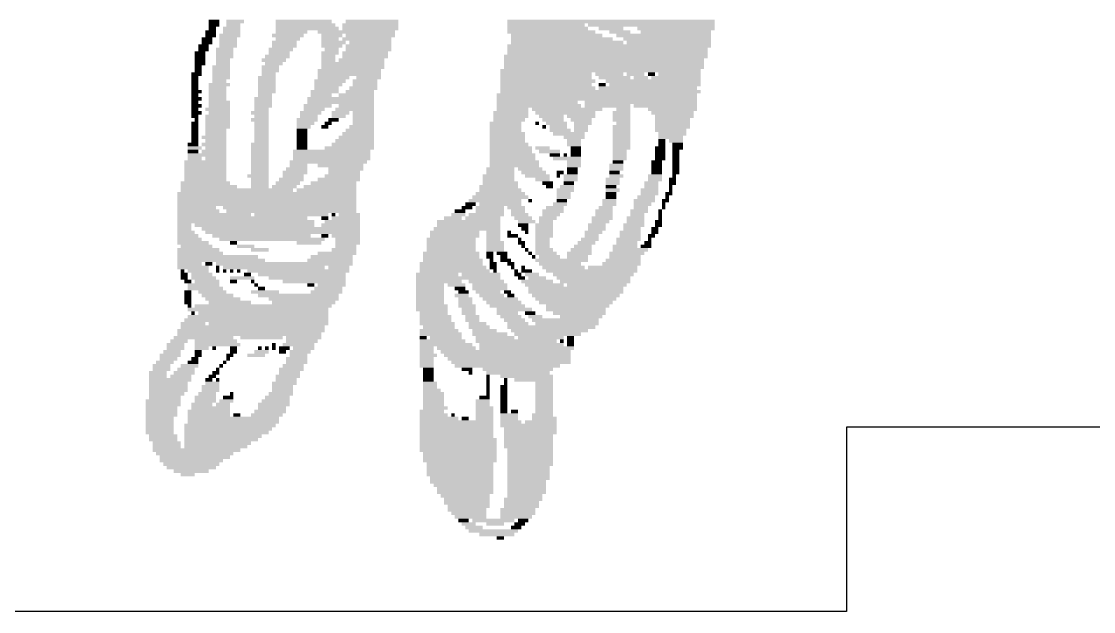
# Model space of a CAD drawing. Extents: x -3 to 225, y 0 to 143.
# Drawn here: x 140.05 to 151.68, y 0 to 6.4 of the extents above; entities that cross this region are included whole.
import ezdxf

# ---------------------------------------------------------------- set-up
doc = ezdxf.new("R2010")
doc.units = 0
doc.layers.add('121', color=1, linetype='CONTINUOUS')
doc.layers.add('248', color=250, linetype='CONTINUOUS')

# ---------------------------------------------------------------- blocks, each defined once
blk = doc.blocks.new('RECT')
blk.add_solid([(-0.5, -0.5), (0.5, -0.5), (-0.5, 0.5), (0.5, 0.5)])

msp = doc.modelspace()

# ---------------------------------------------------------------- linework, layer by layer
at = {"layer": '248'}
for p, q in [((155, 2), (149, 2)), ((149, 2), (149, 0)), ((149, 0), (109, 0))]:
    msp.add_line(p, q, dxfattribs=at)

# ---------------------------------------------------------------- block references
at = {"layer": '121', "yscale": 0.0381}
for p, xscale in [((142.139, 6.3984), 0.1143), ((142.3676, 6.3984), 0.1905), ((143.1106, 6.3984), 0.6096), ((143.8535, 6.3984), 0.5715), ((146.4443, 6.3984), 2.2479), ((142.1009, 6.2841), 0.1143), ((142.139, 6.3603), 0.1143), ((142.12, 6.3222), 0.0762), ((142.3295, 6.3222), 0.1905), ((142.3295, 6.2841), 0.1905), ((142.3486, 6.3603), 0.1524), ((143.1296, 6.3603), 0.6477), ((143.1487, 6.3222), 0.6858), ((142.9772, 6.2841), 0.3429), ((143.6821, 6.2841), 0.8382), ((143.8345, 6.3603), 0.6096), ((143.8345, 6.3222), 0.6096), ((145.7585, 6.3222), 0.8763), ((145.7395, 6.3603), 0.8382), ((145.7966, 6.2841), 0.9525), ((146.8825, 6.3603), 1.3716), ((146.4443, 6.3222), 0.2667), ((146.5396, 6.2841), 0.2286), ((147.1492, 6.3222), 0.8382), ((147.1492, 6.2841), 0.762), ((142.0628, 6.2079), 0.1143), ((142.0628, 6.1698), 0.1143), ((142.1009, 6.246), 0.1143), ((142.3105, 6.246), 0.2286), ((142.2914, 6.2079), 0.1905), ((142.2914, 6.1698), 0.1905), ((142.9391, 6.246), 0.3429), ((142.901, 6.1698), 0.2667), ((142.9391, 6.2079), 0.2667), ((143.4154, 6.246), 0.2286), ((143.3963, 6.2079), 0.1905), ((143.4344, 6.1698), 0.2667), ((143.7964, 6.2079), 0.5334), ((143.8345, 6.246), 0.5334), ((143.8345, 6.1698), 0.4572), ((145.8538, 6.246), 0.9906), ((145.9109, 6.2079), 1.1049), ((145.9681, 6.1698), 1.2192), ((147.0158, 6.246), 1.0287), ((147.0539, 6.2079), 0.9525), ((147.073, 6.1698), 0.9144), ((141.9866, 6.0555), 0.1143), ((142.0247, 6.1317), 0.1143), ((142.0247, 6.0936), 0.1143), ((142.2533, 6.0936), 0.1905), ((142.2533, 6.0555), 0.1905), ((142.2914, 6.1317), 0.1905), ((142.8629, 6.0936), 0.2667), ((142.8439, 6.0555), 0.2286), ((142.901, 6.1317), 0.2667), ((143.4154, 6.1317), 0.2286), ((143.3963, 6.0555), 0.1905), ((143.4154, 6.0936), 0.1524), ((143.7773, 6.0555), 0.4953), ((143.8154, 6.1317), 0.4953), ((143.8154, 6.0936), 0.4953), ((146.4253, 6.1317), 2.2098), ((146.4062, 6.0936), 2.1717), ((146.4062, 6.0555), 2.1717), ((141.9866, 6.0174), 0.1143), ((141.9866, 5.9793), 0.1143), ((141.9866, 5.9412), 0.1143), ((142.2533, 6.0174), 0.1905), ((142.2343, 5.9793), 0.1524), ((142.2343, 5.9412), 0.1524), ((142.7867, 5.9793), 0.2667), ((142.8248, 6.0174), 0.2667), ((142.7867, 5.9412), 0.1905), ((143.3773, 6.0174), 0.1524), ((143.3773, 5.9793), 0.1524), ((143.644, 5.9412), 0.6858), ((143.7392, 5.9793), 0.4953), ((143.7773, 6.0174), 0.4953), ((146.3872, 6.0174), 2.2098), ((146.3681, 5.9793), 2.1717), ((146.3681, 5.9412), 2.1717), ((141.9485, 5.8269), 0.1143), ((141.9676, 5.9031), 0.0762), ((141.9676, 5.865), 0.0762), ((142.2152, 5.9031), 0.1905), ((142.2152, 5.865), 0.1905), ((142.2152, 5.8269), 0.1905), ((142.7486, 5.9031), 0.1905), ((142.7486, 5.865), 0.1905), ((142.7296, 5.8269), 0.1524), ((143.6059, 5.865), 0.6858), ((143.6059, 5.8269), 0.6858), ((143.644, 5.9031), 0.6858), ((146.33, 5.865), 2.1717), ((145.7395, 5.8269), 0.9906), ((146.3681, 5.9031), 2.1717), ((146.4253, 5.8269), 0.3048), ((146.711, 5.8269), 0.1905), ((146.8825, 5.8269), 0.0762), ((147.1873, 5.8269), 0.4572), ((141.9295, 5.7888), 0.0762), ((141.9295, 5.7507), 0.0762), ((141.9295, 5.7126), 0.0762), ((142.1962, 5.7126), 0.2286), ((142.2152, 5.7888), 0.1905), ((142.1962, 5.7507), 0.1524), ((142.7105, 5.7888), 0.1905), ((142.7105, 5.7507), 0.1905), ((142.7105, 5.7126), 0.1905), ((143.3963, 5.7507), 0.3429), ((143.3773, 5.7126), 0.3048), ((143.4344, 5.7888), 0.3429), ((143.7773, 5.7507), 0.2667), ((143.7773, 5.7126), 0.2667), ((143.8154, 5.7888), 0.2667), ((145.7585, 5.7507), 1.0287), ((145.7395, 5.7888), 0.9906), ((145.7395, 5.7126), 0.9906), ((146.4824, 5.7888), 0.3429), ((146.3491, 5.7126), 0.0762), ((146.9015, 5.7507), 1.0287), ((146.9206, 5.7126), 0.9906), ((146.7682, 5.7888), 0.1524), ((147.1492, 5.7888), 0.5334), ((141.9485, 5.6364), 0.1143), ((141.9295, 5.6745), 0.0762), ((141.9295, 5.5983), 0.0762), ((142.1771, 5.6745), 0.1905), ((142.1771, 5.6364), 0.1905), ((142.1771, 5.5983), 0.1905), ((142.7105, 5.6745), 0.1905), ((142.7105, 5.6364), 0.1905), ((142.6915, 5.5983), 0.1524), ((143.3392, 5.6364), 0.3048), ((143.3011, 5.5983), 0.2286), ((143.3582, 5.6745), 0.2667), ((143.6821, 5.5983), 0.381), ((143.7202, 5.6364), 0.3048), ((143.7583, 5.6745), 0.3048), ((146.2919, 5.5983), 2.1717), ((145.7585, 5.6745), 1.0287), ((146.33, 5.6364), 2.1717), ((146.8444, 5.6745), 1.0668), ((141.9485, 5.5602), 0.1143), ((141.9485, 5.484), 0.1143), ((141.9295, 5.5221), 0.0762), ((142.1771, 5.5602), 0.1905), ((142.1962, 5.5221), 0.2286), ((142.1962, 5.484), 0.2286), ((142.6724, 5.5602), 0.1905), ((142.6724, 5.5221), 0.1905), ((142.6724, 5.484), 0.1905), ((143.263, 5.484), 0.3048), ((143.5106, 5.5602), 0.7239), ((143.5106, 5.5221), 0.7239), ((143.6821, 5.484), 0.381), ((146.2919, 5.5602), 2.1717), ((145.6442, 5.5221), 0.8763), ((145.6633, 5.484), 0.9144), ((146.7682, 5.5221), 1.2192), ((146.4062, 5.484), 0.4953), ((147.0349, 5.484), 0.6858), ((141.9485, 5.4078), 0.1143), ((141.9295, 5.4459), 0.0762), ((141.9295, 5.3697), 0.0762), ((141.9485, 5.3316), 0.0381), ((142.1771, 5.4459), 0.2667), ((142.1771, 5.3697), 0.2667), ((142.1771, 5.3316), 0.2667), ((142.1962, 5.4078), 0.2286), ((142.6343, 5.4078), 0.1905), ((142.6343, 5.3316), 0.1905), ((142.6534, 5.4459), 0.1524), ((142.6534, 5.3697), 0.1524), ((143.1487, 5.3316), 0.2286), ((143.1868, 5.4078), 0.2286), ((143.1677, 5.3697), 0.1905), ((143.2249, 5.4459), 0.2286), ((143.4344, 5.3316), 0.1143), ((143.5106, 5.4078), 0.1905), ((143.4916, 5.3697), 0.1524), ((143.663, 5.4459), 0.4191), ((143.7583, 5.4078), 0.2286), ((143.7583, 5.3697), 0.2286), ((143.7583, 5.3316), 0.2286), ((145.3585, 5.4078), 0.381), ((145.3585, 5.3697), 0.381), ((145.3394, 5.3316), 0.3429), ((145.3775, 5.4459), 0.3429), ((145.9681, 5.4459), 0.762), ((145.949, 5.4078), 0.6477), ((145.7966, 5.3697), 0.2667), ((145.8157, 5.3316), 0.2286), ((146.1205, 5.3697), 0.3048), ((146.1205, 5.3316), 0.2286), ((146.5586, 5.4078), 0.1905), ((146.5586, 5.3697), 0.1905), ((146.5586, 5.3316), 0.1905), ((146.5777, 5.4459), 0.1524), ((147.1111, 5.4459), 0.5334), ((147.1111, 5.4078), 0.4572), ((147.1301, 5.3697), 0.4191), ((147.1111, 5.3316), 0.381), ((141.9295, 5.2935), 0.0762), ((141.9295, 5.2554), 0.0762), ((141.9295, 5.2173), 0.0762), ((142.1771, 5.2935), 0.2667), ((142.1771, 5.2554), 0.2667), ((142.1581, 5.2173), 0.2286), ((142.6534, 5.2935), 0.1524), ((142.6534, 5.2554), 0.1524), ((142.6534, 5.2173), 0.1524), ((143.0915, 5.2173), 0.1143), ((143.1296, 5.2935), 0.1905), ((143.1106, 5.2554), 0.1524), ((143.3392, 5.2554), 0.0762), ((143.3773, 5.2935), 0.0762), ((143.7202, 5.2173), 0.3048), ((143.7392, 5.2554), 0.2667), ((143.7583, 5.2935), 0.2286), ((145.3013, 5.2935), 0.3429), ((145.3013, 5.2554), 0.3429), ((145.3013, 5.2173), 0.3429), ((145.6442, 5.2935), 0.0381), ((145.7204, 5.2554), 0.0381), ((145.8538, 5.2935), 0.2286), ((145.8728, 5.2554), 0.1905), ((145.8919, 5.2173), 0.2286), ((146.1395, 5.2935), 0.1905), ((146.1205, 5.2554), 0.1524), ((146.1205, 5.2173), 0.1524), ((146.5586, 5.2554), 0.1905), ((146.5586, 5.2173), 0.1905), ((146.5777, 5.2935), 0.1524), ((147.1111, 5.2935), 0.381), ((147.1111, 5.2554), 0.381), ((147.092, 5.2173), 0.3429), ((141.9295, 5.1792), 0.0762), ((141.9295, 5.1411), 0.0762), ((141.9295, 5.103), 0.0762), ((142.139, 5.1411), 0.2667), ((142.1581, 5.1792), 0.2286), ((142.1581, 5.103), 0.2286), ((142.6534, 5.1792), 0.1524), ((142.6534, 5.1411), 0.1524), ((142.6534, 5.103), 0.1524), ((143.0915, 5.1792), 0.1143), ((143.0915, 5.1411), 0.1143), ((143.0915, 5.103), 0.1143), ((143.663, 5.103), 0.4191), ((143.6821, 5.1411), 0.381), ((143.7011, 5.1792), 0.3429), ((145.3204, 5.1792), 0.381), ((145.3204, 5.1411), 0.381), ((145.3204, 5.103), 0.381), ((145.9871, 5.1792), 0.3429), ((146.0443, 5.1411), 0.2286), ((146.0443, 5.103), 0.1524), ((146.5586, 5.1792), 0.1905), ((146.5586, 5.1411), 0.1905), ((146.5586, 5.103), 0.1905), ((147.1111, 5.1792), 0.3048), ((147.092, 5.1411), 0.2667), ((146.9968, 5.103), 0.0762), ((147.1492, 5.103), 0.1524), ((141.9104, 5.0649), 0.1143), ((141.9295, 5.0268), 0.1524), ((141.9104, 4.9887), 0.1143), ((142.139, 5.0649), 0.2667), ((142.139, 4.9887), 0.2667), ((142.1581, 5.0268), 0.2286), ((142.6343, 5.0649), 0.1905), ((142.6343, 5.0268), 0.1905), ((142.6343, 4.9887), 0.1905), ((143.4154, 4.9887), 0.8382), ((143.0915, 5.0649), 0.1143), ((143.0915, 5.0268), 0.1143), ((143.6059, 5.0268), 0.5334), ((143.644, 5.0649), 0.4572), ((145.3394, 5.0649), 0.4191), ((145.3585, 5.0268), 0.4572), ((145.3585, 4.9887), 0.4572), ((145.7014, 5.0268), 0.1524), ((145.7776, 4.9887), 0.2286), ((146.0443, 5.0649), 0.1524), ((146.0633, 5.0268), 0.1143), ((146.0633, 4.9887), 0.1143), ((146.5586, 5.0649), 0.1905), ((146.5586, 5.0268), 0.1905), ((146.5396, 4.9887), 0.1524), ((146.9777, 5.0268), 0.1143), ((146.9777, 4.9887), 0.1143), ((146.9968, 5.0649), 0.0762), ((147.1682, 5.0649), 0.1143), ((147.1682, 5.0268), 0.1143), ((147.1492, 4.9887), 0.0762), ((142.0438, 4.8744), 0.4572), ((142.0628, 4.9506), 0.4191), ((141.9295, 4.9125), 0.1524), ((142.1581, 4.9125), 0.2286), ((142.6343, 4.9506), 0.1905), ((142.6343, 4.9125), 0.1905), ((142.6343, 4.8744), 0.1905), ((143.3773, 4.8744), 0.8382), ((143.4154, 4.9506), 0.8382), ((143.4154, 4.9125), 0.8382), ((145.3775, 4.9506), 0.4953), ((145.3775, 4.9125), 0.4953), ((145.3966, 4.8744), 0.5334), ((145.8347, 4.9506), 0.1143), ((145.9681, 4.9125), 0.3048), ((145.949, 4.9506), 0.0381), ((146.0443, 4.8744), 0.1524), ((146.0633, 4.9506), 0.1143), ((146.5205, 4.8744), 0.1143), ((146.5396, 4.9506), 0.1524), ((146.5396, 4.9125), 0.1524), ((146.9396, 4.8744), 0.1143), ((146.9777, 4.9506), 0.1143), ((146.9777, 4.9125), 0.1143), ((147.1492, 4.9506), 0.0762), ((147.1492, 4.9125), 0.0762), ((147.1492, 4.8744), 0.0762), ((142.0438, 4.8363), 0.4572), ((142.0438, 4.7982), 0.4572), ((142.0438, 4.7601), 0.4572), ((142.6343, 4.8363), 0.1905), ((142.6343, 4.7982), 0.1905), ((142.6343, 4.7601), 0.1905), ((143.0153, 4.7601), 0.2667), ((143.0344, 4.7982), 0.2286), ((143.0534, 4.8363), 0.1905), ((143.5106, 4.8363), 0.4953), ((143.5678, 4.7982), 0.381), ((143.5487, 4.7601), 0.3429), ((145.2442, 4.7982), 0.3048), ((145.2442, 4.7601), 0.3048), ((145.3966, 4.8363), 0.5334), ((145.568, 4.7982), 0.2667), ((145.6061, 4.7601), 0.2667), ((145.8919, 4.7601), 0.0762), ((146.0443, 4.8363), 0.1524), ((146.0252, 4.7982), 0.1143), ((146.0252, 4.7601), 0.1143), ((146.5015, 4.8363), 0.1524), ((146.5015, 4.7982), 0.1524), ((146.4824, 4.7601), 0.1143), ((146.9396, 4.8363), 0.1143), ((146.9396, 4.7982), 0.1143), ((146.9396, 4.7601), 0.1143), ((147.1492, 4.8363), 0.0762), ((147.1492, 4.7982), 0.0762), ((147.1492, 4.7601), 0.0762), ((142.0438, 4.6458), 0.5334), ((142.0438, 4.722), 0.4572), ((142.0438, 4.6839), 0.4572), ((142.6153, 4.722), 0.2286), ((142.6343, 4.6839), 0.1905), ((142.6343, 4.6458), 0.1905), ((142.9391, 4.6458), 0.2667), ((142.9772, 4.6839), 0.2667), ((142.9963, 4.722), 0.2286), ((143.4344, 4.6458), 0.4953), ((143.4916, 4.6839), 0.4572), ((143.5297, 4.722), 0.381), ((145.2251, 4.722), 0.3429), ((145.2251, 4.6839), 0.3429), ((145.2442, 4.6458), 0.381), ((145.6442, 4.722), 0.2667), ((145.7014, 4.6839), 0.1524), ((145.7585, 4.6458), 0.1143), ((145.8728, 4.722), 0.0381), ((145.9871, 4.6458), 0.1143), ((146.0062, 4.722), 0.1524), ((146.0062, 4.6839), 0.1524), ((146.4634, 4.6839), 0.1524), ((146.4634, 4.6458), 0.1524), ((146.5015, 4.722), 0.1524), ((146.8825, 4.6458), 0.1524), ((146.9206, 4.722), 0.1524), ((146.9206, 4.6839), 0.1524), ((147.1111, 4.6839), 0.0762), ((147.1111, 4.6458), 0.0762), ((147.1301, 4.722), 0.0381), ((142.7105, 4.5315), 1.9431), ((142.0819, 4.6077), 0.6096), ((142.3867, 4.5696), 1.2192), ((142.6343, 4.6077), 0.1905), ((142.901, 4.6077), 0.2667), ((143.3582, 4.5696), 0.6477), ((143.3963, 4.6077), 0.5715), ((145.2442, 4.5315), 0.5334), ((145.2251, 4.6077), 0.4191), ((145.2442, 4.5696), 0.4572), ((145.7776, 4.6077), 0.0762), ((145.949, 4.5696), 0.1905), ((145.93, 4.5315), 0.1524), ((145.9681, 4.6077), 0.1524), ((146.4443, 4.6077), 0.1143), ((146.4443, 4.5315), 0.1143), ((146.4634, 4.5696), 0.1524), ((146.8634, 4.5696), 0.1905), ((146.8634, 4.5315), 0.1905), ((146.8825, 4.6077), 0.1524), ((147.073, 4.5315), 0.0762), ((147.092, 4.6077), 0.0381), ((147.092, 4.5696), 0.0381), ((142.7105, 4.4934), 1.9431), ((142.7105, 4.4553), 1.9431), ((142.7105, 4.4172), 1.9431), ((144.9203, 4.4172), 0.1143), ((145.187, 4.4553), 0.5715), ((145.2442, 4.4934), 0.6096), ((145.2442, 4.4172), 0.4572), ((145.568, 4.4553), 0.0381), ((145.8919, 4.4172), 0.1524), ((145.9109, 4.4553), 0.1143), ((145.93, 4.4934), 0.1524), ((146.4253, 4.4553), 0.1524), ((146.4253, 4.4172), 0.1524), ((146.4443, 4.4934), 0.1143), ((146.8063, 4.4553), 0.2286), ((146.7872, 4.4172), 0.1905), ((146.8253, 4.4934), 0.1905), ((147.0349, 4.4553), 0.0762), ((147.0158, 4.4172), 0.0381), ((147.0539, 4.4934), 0.0381), ((141.9485, 4.3791), 0.4191), ((141.9676, 4.341), 0.4572), ((142.139, 4.3029), 0.8001), ((142.9582, 4.3791), 1.4478), ((142.9772, 4.341), 1.4097), ((142.9772, 4.3029), 0.8001), ((143.4344, 4.3029), 0.0381), ((143.6059, 4.3029), 0.2286), ((144.787, 4.3029), 0.1524), ((144.806, 4.341), 0.1143), ((144.8822, 4.3791), 0.1143), ((145.0918, 4.3029), 0.381), ((145.1299, 4.3791), 0.3048), ((145.1299, 4.341), 0.3048), ((145.4156, 4.3791), 0.1905), ((145.4347, 4.341), 0.1524), ((145.4537, 4.3029), 0.1905), ((145.8157, 4.341), 0.2286), ((145.7966, 4.3029), 0.1905), ((145.8347, 4.3791), 0.1905), ((146.3681, 4.341), 0.1905), ((146.3681, 4.3029), 0.1905), ((146.3872, 4.3791), 0.1524), ((146.7491, 4.341), 0.1905), ((146.7301, 4.3029), 0.1524), ((146.7682, 4.3791), 0.1524), ((146.9777, 4.341), 0.0381), ((146.9777, 4.3029), 0.0381), ((147.0158, 4.3791), 0.0381), ((142.4819, 4.2267), 1.4859), ((142.4438, 4.2648), 1.4097), ((141.8152, 4.1886), 0.1524), ((142.5772, 4.1886), 1.2954), ((143.3392, 4.2648), 0.0762), ((143.5106, 4.1886), 0.4191), ((143.5297, 4.2267), 0.381), ((143.5678, 4.2648), 0.3048), ((144.9013, 4.2267), 0.6858), ((144.9013, 4.1886), 0.6858), ((144.7298, 4.2648), 0.1905), ((145.0537, 4.2648), 0.381), ((145.4918, 4.2648), 0.1905), ((145.5299, 4.2267), 0.1905), ((145.4918, 4.1886), 0.1143), ((145.7204, 4.1886), 0.1905), ((145.7585, 4.2648), 0.1905), ((145.7395, 4.2267), 0.1524), ((146.2919, 4.1886), 0.1905), ((146.3491, 4.2648), 0.2286), ((146.33, 4.2267), 0.1905), ((146.692, 4.1886), 0.2286), ((146.711, 4.2648), 0.1905), ((146.711, 4.2267), 0.1905), ((146.9587, 4.2267), 0.0762), ((146.9587, 4.1886), 0.0762), ((146.9777, 4.2648), 0.0381), ((141.8152, 4.1505), 0.1524), ((141.8342, 4.1124), 0.1905), ((141.8533, 4.0743), 0.2286), ((142.8629, 4.1505), 1.7145), ((142.882, 4.1124), 1.6764), ((142.6534, 4.0743), 1.0668), ((143.3392, 4.0743), 0.0762), ((143.5678, 4.0743), 0.3048), ((144.7489, 4.1124), 0.5334), ((144.7489, 4.0743), 0.5334), ((144.8822, 4.1505), 0.7239), ((145.168, 4.1124), 0.1524), ((145.168, 4.0743), 0.1524), ((145.3775, 4.0743), 0.1143), ((145.3394, 4.1124), 0.0381), ((145.5109, 4.1505), 0.0762), ((145.5299, 4.1124), 0.0381), ((145.7204, 4.1505), 0.1905), ((145.7204, 4.1124), 0.1905), ((145.7204, 4.0743), 0.1905), ((146.2538, 4.1124), 0.1905), ((146.2348, 4.0743), 0.1524), ((146.2919, 4.1505), 0.1905), ((146.6539, 4.1124), 0.2286), ((146.6539, 4.0743), 0.2286), ((146.6729, 4.1505), 0.1905), ((146.8825, 4.0743), 0.0762), ((146.9206, 4.1505), 0.0762), ((146.9206, 4.1124), 0.0762), ((141.8723, 4.0362), 0.2667), ((141.9104, 3.9981), 0.3429), ((141.9485, 3.96), 0.3429), ((142.7677, 4.0362), 1.143), ((142.3486, 3.9981), 0.0762), ((142.4819, 3.96), 0.1905), ((143.1677, 3.9981), 0.2667), ((143.5868, 4.0362), 0.2667), ((143.5868, 3.9981), 0.2667), ((143.5678, 3.96), 0.2286), ((144.7108, 4.0362), 0.5334), ((144.7108, 3.9981), 0.5334), ((144.7108, 3.96), 0.5334), ((145.168, 4.0362), 0.1524), ((145.187, 3.9981), 0.1905), ((145.187, 3.96), 0.1905), ((145.4537, 4.0362), 0.0381), ((145.4728, 3.9981), 0.0762), ((145.4918, 3.96), 0.0381), ((145.7014, 4.0362), 0.1524), ((145.7014, 3.9981), 0.1524), ((145.7014, 3.96), 0.1524), ((146.1395, 3.96), 0.1905), ((146.1776, 3.9981), 0.1905), ((146.2157, 4.0362), 0.1905), ((146.5967, 3.96), 0.2667), ((146.6348, 4.0362), 0.2667), ((146.6158, 3.9981), 0.2286), ((146.8253, 3.96), 0.1143), ((146.8444, 3.9981), 0.0762), ((146.8634, 4.0362), 0.0381), ((142.1771, 3.8457), 0.8763), ((141.9676, 3.9219), 0.4572), ((141.9866, 3.8838), 0.4953), ((142.6343, 3.9219), 0.1905), ((143.4154, 3.8457), 0.4572), ((143.4725, 3.8838), 0.4191), ((143.5487, 3.9219), 0.2667), ((144.7108, 3.8838), 0.6096), ((144.7108, 3.8457), 0.6096), ((144.7108, 3.9219), 0.5334), ((145.187, 3.9219), 0.1905), ((145.1299, 3.8838), 0.0762), ((145.1299, 3.8457), 0.0762), ((145.2632, 3.8838), 0.1143), ((145.2823, 3.8457), 0.0762), ((145.5299, 3.9219), 0.0381), ((145.568, 3.8838), 0.0381), ((145.6061, 3.8457), 0.0381), ((145.7204, 3.9219), 0.1905), ((145.7395, 3.8838), 0.2286), ((145.7776, 3.8457), 0.2286), ((146.1014, 3.8838), 0.2667), ((146.0824, 3.8457), 0.2286), ((146.1205, 3.9219), 0.2286), ((146.6158, 3.8838), 0.381), ((146.5967, 3.8457), 0.3429), ((146.6539, 3.9219), 0.381), ((141.8723, 3.7695), 0.2667), ((142.2152, 3.8076), 0.9525), ((141.9104, 3.7314), 0.3429), ((142.0819, 3.7695), 0.0762), ((142.901, 3.7695), 1.4859), ((142.1771, 3.7314), 0.0381), ((142.7867, 3.7314), 1.1049), ((143.3963, 3.8076), 0.4953), ((143.4916, 3.7314), 0.2286), ((144.7108, 3.7695), 0.6858), ((144.7298, 3.7314), 0.7239), ((144.7298, 3.8076), 0.6477), ((145.1489, 3.8076), 0.0381), ((145.168, 3.7695), 0.0762), ((145.168, 3.7314), 0.0762), ((145.3013, 3.8076), 0.1143), ((145.3585, 3.7695), 0.0762), ((145.3775, 3.7314), 0.0381), ((145.4918, 3.7314), 0.0381), ((145.9109, 3.8076), 0.5715), ((145.8919, 3.7695), 0.4572), ((145.93, 3.7314), 0.4572), ((146.4634, 3.7314), 0.5334), ((146.5586, 3.7695), 0.4191), ((146.5777, 3.8076), 0.381), ((141.7961, 3.6933), 0.0381), ((141.8152, 3.6552), 0.0762), ((141.8152, 3.6171), 0.0762), ((141.9676, 3.6933), 0.2286), ((142.0247, 3.6171), 0.2667), ((142.0057, 3.6552), 0.2286), ((142.1771, 3.6933), 0.0381), ((142.2533, 3.6933), 0.0381), ((142.3295, 3.6933), 0.0381), ((142.4438, 3.6171), 0.2667), ((142.4057, 3.6933), 0.0381), ((142.501, 3.6552), 0.0762), ((143.0534, 3.6933), 1.1049), ((143.0915, 3.6552), 0.9525), ((143.1487, 3.6171), 0.8382), ((144.5584, 3.6552), 0.4572), ((144.787, 3.6171), 0.9144), ((144.7489, 3.6933), 0.762), ((145.0346, 3.6552), 0.4191), ((145.187, 3.6933), 0.0381), ((145.4156, 3.6933), 0.0381), ((145.4347, 3.6552), 0.0762), ((145.4728, 3.6171), 0.0762), ((145.5299, 3.6933), 0.1143), ((145.5871, 3.6552), 0.1524), ((145.6442, 3.6171), 0.1905), ((146.2348, 3.6933), 0.9906), ((146.2538, 3.6552), 0.8763), ((146.2538, 3.6171), 0.8001), ((141.8533, 3.579), 0.0762), ((142.0247, 3.5409), 0.3429), ((142.0438, 3.5028), 0.381), ((142.0628, 3.579), 0.2667), ((142.3486, 3.579), 0.0762), ((142.5581, 3.579), 0.0381), ((142.5962, 3.5409), 0.0381), ((142.6534, 3.5028), 0.0762), ((143.2249, 3.579), 0.6858), ((143.1868, 3.5409), 0.0762), ((143.3773, 3.5028), 0.3048), ((143.4154, 3.5409), 0.3048), ((144.5774, 3.579), 0.4953), ((144.4822, 3.5409), 0.3048), ((144.4822, 3.5028), 0.3048), ((144.7679, 3.5409), 0.1905), ((144.806, 3.5028), 0.1143), ((145.0918, 3.579), 0.381), ((145.1299, 3.5409), 0.381), ((145.1299, 3.5028), 0.381), ((145.6442, 3.579), 0.3429), ((145.7204, 3.5409), 0.4191), ((146.0633, 3.5028), 1.0287), ((146.2729, 3.579), 0.762), ((146.2919, 3.5409), 0.6477), ((141.8533, 3.4647), 0.0762), ((141.8533, 3.4266), 0.0762), ((141.8533, 3.3885), 0.0762), ((142.12, 3.4647), 0.3048), ((142.1771, 3.4266), 0.3429), ((142.2343, 3.3885), 0.381), ((142.6915, 3.4647), 0.3048), ((143.0534, 3.4266), 0.8763), ((143.1106, 3.3885), 0.762), ((143.3582, 3.4647), 0.3429), ((144.4822, 3.4647), 0.3048), ((144.4822, 3.4266), 0.3048), ((144.4822, 3.3885), 0.3048), ((144.8251, 3.4266), 0.1524), ((144.8441, 3.4647), 0.1143), ((144.8632, 3.3885), 0.1524), ((145.1108, 3.4647), 0.2667), ((145.1489, 3.4266), 0.2667), ((145.2442, 3.3885), 0.381), ((145.3204, 3.4647), 0.0762), ((145.3585, 3.4266), 0.0762), ((146.0633, 3.4647), 1.0287), ((146.0633, 3.4266), 0.9525), ((146.0633, 3.3885), 0.8763), ((141.8533, 3.3504), 0.0762), ((141.8723, 3.3123), 0.0381), ((142.6153, 3.2742), 1.524), ((142.6724, 3.3123), 1.4859), ((142.3105, 3.3504), 0.4572), ((143.1106, 3.3504), 0.6858), ((144.4822, 3.3504), 0.3048), ((144.5012, 3.3123), 0.3429), ((144.5012, 3.2742), 0.3429), ((144.8632, 3.3504), 0.1524), ((144.8822, 3.3123), 0.1905), ((144.9013, 3.2742), 0.1524), ((145.2823, 3.3504), 0.381), ((145.3204, 3.3123), 0.381), ((145.3966, 3.2742), 0.381), ((146.0633, 3.3504), 0.8001), ((146.0824, 3.3123), 0.6858), ((146.0633, 3.2742), 0.6477), ((141.9104, 3.1218), 0.2667), ((142.5962, 3.1599), 1.5621), ((142.6153, 3.198), 1.524), ((141.9104, 3.2361), 0.0381), ((142.6724, 3.2361), 1.4097), ((142.7296, 3.1218), 1.2954), ((144.5203, 3.2361), 0.3048), ((144.5393, 3.198), 0.3429), ((144.5393, 3.1599), 0.3429), ((144.5584, 3.1218), 0.381), ((144.9013, 3.2361), 0.1524), ((144.9394, 3.198), 0.1524), ((144.9394, 3.1599), 0.1524), ((144.9965, 3.1218), 0.1905), ((145.3204, 3.2361), 0.2286), ((145.3585, 3.198), 0.2286), ((145.3966, 3.1599), 0.2286), ((145.4347, 3.1218), 0.2286), ((145.568, 3.2361), 0.1143), ((145.6252, 3.198), 0.1524), ((145.949, 3.1599), 0.7239), ((145.9681, 3.1218), 0.6858), ((146.1014, 3.2361), 0.5715), ((146.1205, 3.198), 0.4572), ((142.5391, 3.0456), 1.6002), ((142.52, 3.0075), 1.5621), ((142.5581, 3.0837), 1.5621), ((144.5774, 3.0456), 0.4191), ((144.5965, 3.0075), 0.4572), ((144.5774, 3.0837), 0.3429), ((145.0156, 3.0837), 0.2286), ((145.0727, 3.0456), 0.2667), ((145.1299, 3.0075), 0.381), ((145.7966, 3.0837), 0.9525), ((145.7776, 3.0456), 0.8382), ((145.7585, 3.0075), 0.7239), ((141.7199, 2.8932), 0.1905), ((141.758, 2.9313), 0.1905), ((142.0247, 2.9694), 0.6477), ((142.1581, 2.9313), 0.4572), ((142.1771, 2.8932), 0.4953), ((142.6534, 2.9694), 0.4572), ((142.7867, 2.8932), 0.0381), ((143.0534, 2.8932), 0.3429), ((143.1106, 2.9694), 0.381), ((143.0915, 2.9313), 0.3429), ((144.406, 2.9694), 0.0762), ((144.6155, 2.9313), 0.4953), ((144.6536, 2.8932), 0.5715), ((144.6536, 2.9694), 0.3429), ((145.187, 2.9694), 0.4191), ((145.4156, 2.9313), 0.8763), ((145.4728, 2.8932), 0.9144), ((145.6823, 2.9694), 0.4953), ((145.9109, 2.9313), 0.0381), ((146.0062, 2.9694), 0.0762), ((146.0062, 2.9313), 0.0762), ((146.0062, 2.8932), 0.0762), ((141.6628, 2.7789), 0.2286), ((141.6818, 2.817), 0.1905), ((141.7199, 2.8551), 0.1905), ((142.0057, 2.8551), 0.1524), ((141.9676, 2.817), 0.0762), ((141.9676, 2.7789), 0.0762), ((142.139, 2.8551), 0.0381), ((142.3105, 2.7789), 0.0762), ((142.3486, 2.8551), 0.0762), ((142.3486, 2.817), 0.0762), ((142.5962, 2.7789), 0.1905), ((142.6534, 2.817), 0.1524), ((142.6343, 2.8551), 0.0381), ((142.7105, 2.8551), 0.0381), ((142.7867, 2.8551), 0.0381), ((142.901, 2.8551), 0.1143), ((142.882, 2.817), 0.0762), ((143.0725, 2.817), 0.2286), ((143.0534, 2.7789), 0.1905), ((143.1106, 2.8551), 0.2286), ((144.4441, 2.8551), 0.1524), ((144.4441, 2.817), 0.1524), ((144.4631, 2.7789), 0.1905), ((144.7679, 2.8551), 0.4191), ((145.3013, 2.817), 1.4097), ((145.3204, 2.7789), 1.3716), ((145.5299, 2.8551), 1.0287), ((141.5675, 2.6646), 0.1905), ((141.6056, 2.7027), 0.1905), ((141.6437, 2.7408), 0.1905), ((141.8723, 2.6646), 0.1905), ((141.9104, 2.7027), 0.1143), ((141.9295, 2.7408), 0.0762), ((142.2152, 2.6646), 0.0381), ((142.2533, 2.7027), 0.0381), ((142.2914, 2.7408), 0.0381), ((142.9963, 2.6646), 0.2286), ((143.0344, 2.7408), 0.2286), ((143.0344, 2.7027), 0.2286), ((144.4441, 2.7408), 0.1524), ((144.4441, 2.7027), 0.1524), ((144.4441, 2.6646), 0.1524), ((145.3394, 2.7408), 1.3335), ((145.3585, 2.7027), 1.2954), ((145.3204, 2.6646), 1.143), ((141.5294, 2.5884), 0.1905), ((141.5294, 2.5503), 0.1905), ((141.5675, 2.6265), 0.1905), ((141.7771, 2.5503), 0.2286), ((141.8152, 2.5884), 0.2286), ((141.8342, 2.6265), 0.1905), ((142.12, 2.5503), 0.0762), ((142.1581, 2.5884), 0.0762), ((142.1771, 2.6265), 0.0381), ((142.9391, 2.5503), 0.2667), ((142.9772, 2.6265), 0.2667), ((142.9582, 2.5884), 0.2286), ((144.4631, 2.6265), 0.1143), ((144.4631, 2.5884), 0.1143), ((144.4631, 2.5503), 0.1143), ((144.8822, 2.6265), 0.1143), ((144.9203, 2.5884), 0.0381), ((145.4347, 2.6265), 0.762), ((145.4347, 2.5884), 0.6858), ((145.1108, 2.5503), 0.0381), ((145.5299, 2.5503), 0.5715), ((141.6437, 2.4741), 0.4191), ((141.6437, 2.436), 0.4191), ((141.6628, 2.5122), 0.4572), ((142.1009, 2.436), 0.1905), ((142.0819, 2.5122), 0.0762), ((142.12, 2.4741), 0.1524), ((142.1771, 2.5122), 0.0381), ((142.901, 2.4741), 0.2667), ((142.882, 2.436), 0.2286), ((142.9201, 2.5122), 0.2286), ((144.4631, 2.5122), 0.1143), ((144.4822, 2.4741), 0.1524), ((144.4822, 2.436), 0.1524), ((145.1108, 2.5122), 0.0381), ((145.1108, 2.4741), 0.0381), ((145.1108, 2.436), 0.0381), ((145.2823, 2.436), 0.0762), ((145.3013, 2.5122), 0.0381), ((145.3013, 2.4741), 0.0381), ((145.6061, 2.5122), 0.4191), ((145.7204, 2.4741), 0.1905), ((145.7204, 2.436), 0.1905), ((141.6437, 2.3979), 0.4191), ((141.6247, 2.3598), 0.381), ((141.6056, 2.3217), 0.3429), ((142.0438, 2.3217), 0.2286), ((142.0628, 2.3598), 0.1905), ((142.1009, 2.3979), 0.1905), ((142.2914, 2.3217), 0.1143), ((142.3295, 2.3598), 0.0381), ((142.8248, 2.3217), 0.2667), ((142.8629, 2.3598), 0.2667), ((142.882, 2.3979), 0.2286), ((144.5012, 2.3979), 0.1905), ((144.5203, 2.3598), 0.2286), ((144.5203, 2.3217), 0.2286), ((145.0727, 2.3217), 0.1143), ((145.1108, 2.3979), 0.0381), ((145.1108, 2.3598), 0.0381), ((145.2823, 2.3979), 0.0762), ((145.2823, 2.3598), 0.0762), ((145.2823, 2.3217), 0.0762), ((145.7204, 2.3979), 0.1905), ((145.7204, 2.3598), 0.1905), ((145.7204, 2.3217), 0.1905), ((141.5866, 2.2836), 0.381), ((141.5866, 2.2455), 0.381), ((141.5675, 2.2074), 0.3429), ((142.1009, 2.2074), 0.4191), ((142.0057, 2.2455), 0.2286), ((142.0438, 2.2836), 0.2286), ((142.2343, 2.2455), 0.1524), ((142.2724, 2.2836), 0.1524), ((142.7867, 2.2455), 0.3429), ((142.7677, 2.2074), 0.3048), ((142.8058, 2.2836), 0.3048), ((144.5393, 2.2074), 0.2667), ((144.5203, 2.2836), 0.2286), ((144.5203, 2.2455), 0.2286), ((145.0537, 2.2836), 0.1524), ((145.0537, 2.2455), 0.1524), ((145.0727, 2.2074), 0.1905), ((145.2823, 2.2836), 0.0762), ((145.2823, 2.2455), 0.0762), ((145.2823, 2.2074), 0.0762), ((145.7204, 2.2836), 0.1905), ((145.7204, 2.2455), 0.1905), ((145.7204, 2.2074), 0.1905), ((141.5675, 2.1693), 0.3429), ((141.5675, 2.1312), 0.3429), ((141.5485, 2.0931), 0.3048), ((142.0819, 2.1693), 0.4572), ((142.0819, 2.1312), 0.4572), ((142.3486, 2.0931), 0.9906), ((142.3867, 2.1312), 0.0762), ((142.7105, 2.1312), 0.3429), ((142.7486, 2.1693), 0.3429), ((144.5012, 2.1693), 0.2667), ((144.5203, 2.1312), 0.3048), ((144.5774, 2.0931), 0.4191), ((144.7298, 2.1312), 0.0381), ((144.8632, 2.0931), 0.0762), ((145.0727, 2.1693), 0.1905), ((145.0727, 2.1312), 0.1905), ((145.0727, 2.0931), 0.1905), ((145.2823, 2.1693), 0.0762), ((145.3394, 2.1312), 0.1905), ((145.3394, 2.0931), 0.1905), ((145.3966, 2.1693), 0.0762), ((145.7014, 2.1312), 0.2286), ((145.7204, 2.0931), 0.2667), ((145.7204, 2.1693), 0.1905), ((141.5485, 2.055), 0.3048), ((141.5485, 2.0169), 0.3048), ((141.5485, 1.9788), 0.3048), ((142.3105, 2.0169), 0.9906), ((142.2914, 1.9788), 0.9525), ((142.3486, 2.055), 0.9906), ((144.7679, 2.055), 0.8001), ((144.7679, 2.0169), 0.8001), ((144.7679, 1.9788), 0.8001), ((145.3585, 2.055), 0.2286), ((145.549, 2.0169), 0.6096), ((145.568, 1.9788), 0.5715), ((145.6823, 2.055), 0.3429), ((141.5485, 1.9407), 0.3048), ((141.5866, 1.9026), 0.3048), ((141.5866, 1.8645), 0.3048), ((142.2724, 1.9407), 0.9144), ((142.2343, 1.9026), 0.8382), ((142.2152, 1.8645), 0.8001), ((144.7679, 1.9407), 0.8001), ((144.7679, 1.9026), 0.8001), ((144.787, 1.8645), 0.8382), ((145.568, 1.9407), 0.5715), ((145.549, 1.9026), 0.5334), ((145.549, 1.8645), 0.5334), ((141.6247, 1.8264), 0.3048), ((141.6247, 1.7883), 0.3048), ((141.9485, 1.7502), 0.9525), ((142.1771, 1.8264), 0.7239), ((142.1581, 1.7883), 0.6858), ((144.787, 1.8264), 0.8382), ((144.787, 1.7883), 0.8382), ((144.787, 1.7502), 0.8382), ((145.549, 1.8264), 0.5334), ((145.549, 1.7883), 0.5334), ((145.568, 1.7502), 0.4953), ((141.9295, 1.7121), 0.8382), ((141.9295, 1.674), 0.762), ((141.8914, 1.6359), 0.6858), ((144.806, 1.7121), 0.8001), ((144.806, 1.674), 0.8001), ((144.806, 1.6359), 0.8001), ((145.568, 1.7121), 0.4953), ((145.568, 1.674), 0.4953), ((145.568, 1.6359), 0.4953), ((141.8914, 1.5978), 0.6096), ((141.8914, 1.5597), 0.5334), ((141.8914, 1.5216), 0.381), ((144.806, 1.5978), 0.7239), ((144.806, 1.5597), 0.7239), ((144.806, 1.5216), 0.7239), ((145.568, 1.5978), 0.4953), ((145.549, 1.5597), 0.4572), ((145.549, 1.5216), 0.4572), ((141.8533, 1.4835), 0.1524), ((144.806, 1.4835), 0.7239), ((144.8251, 1.4454), 0.6858), ((144.8251, 1.4073), 0.6858), ((145.5299, 1.4073), 0.4191), ((145.549, 1.4835), 0.4572), ((145.549, 1.4454), 0.4572), ((144.8441, 1.3692), 0.6477), ((144.8632, 1.3311), 0.6096), ((144.8632, 1.293), 0.6096), ((145.5299, 1.3692), 0.4191), ((145.5299, 1.3311), 0.4191), ((145.5299, 1.293), 0.4191), ((144.8632, 1.2549), 0.5334), ((144.8822, 1.2168), 0.4953), ((144.8822, 1.1787), 0.4953), ((145.4918, 1.2168), 0.4191), ((145.4728, 1.1787), 0.381), ((145.5109, 1.2549), 0.381), ((144.9013, 1.1406), 0.4572), ((144.8822, 1.1025), 0.4191), ((144.9013, 1.0644), 0.381), ((145.4347, 1.1025), 0.381), ((145.4347, 1.0644), 0.381), ((145.4728, 1.1406), 0.381), ((144.9203, 1.0263), 0.3429), ((144.8441, 0.9882), 0.1143), ((144.9013, 0.9501), 0.1524), ((144.9584, 0.912), 0.1905), ((145.168, 0.9882), 0.4572), ((145.187, 0.9501), 0.1905), ((145.4156, 1.0263), 0.3429), ((145.4156, 0.912), 0.1143), ((145.4537, 0.9501), 0.1143), ((145.4918, 0.9882), 0.1143), ((145.168, 0.8739), 0.5334), ((145.2061, 0.8358), 0.381), ((145.2442, 0.7977), 0.0762)]:
    msp.add_blockref('RECT', p, dxfattribs=dict(at, xscale=xscale))

doc.saveas('drawing.dxf')
